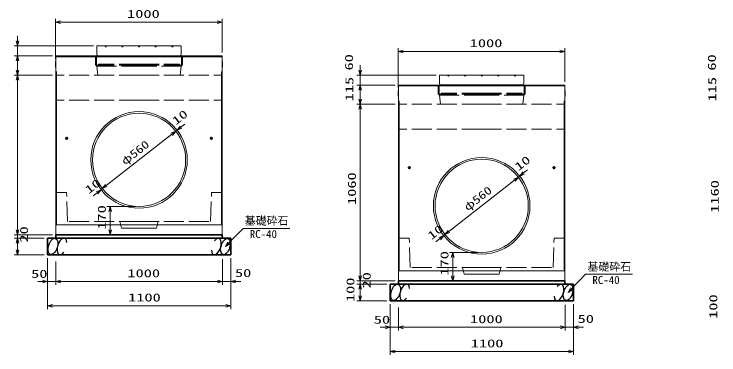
# Model space of a CAD drawing. Units: millimetres on the paper. Extents: x 0 to 841, y 0 to 594.
# Drawn here: x 380.1 to 591.9, y 168.7 to 271.1 of the extents above; entities that cross this region are included whole.
import ezdxf
from ezdxf.enums import TextEntityAlignment as Align

# ---------------------------------------------------------------- set-up
doc = ezdxf.new("R2010")
doc.units = ezdxf.units.MM
doc.linetypes.add('DASHED', pattern=[7.5, 6, -1.5])
for name, color, linetype, lineweight in [('0-B', 1, 'Continuous', 13), ('D-STR-DIM（寸法）', 7, 'Continuous', 13), ('D-STR-DIM（寸法）2', 7, 'Continuous', 13), ('D-STR-HTXT(基礎砕石-旗)', 7, 'Continuous', 13), ('D-STR-STRF(グリ)', 7, 'Continuous', 25), ('D-STR（構造物）', 1, 'Continuous', 35), ('製品', 1, 'Continuous', 13), ('ｸﾞﾚｰﾁﾝｸﾞ', 1, 'Continuous', 13)]:
    doc.layers.add(name, color=color, linetype=linetype, lineweight=lineweight)
doc.styles.add('ＭＳ ゴシック', font='')
doc.styles.get('ＭＳ ゴシック').set_extended_font_data('MS Gothic')

# ---------------------------------------------------------------- blocks, each defined once
blk = doc.blocks.new('_Open30')
at = {"color": 7, "linetype": 'Continuous', "lineweight": 13}
for p, q in [((-1, 0.2679), (0, 0)), ((0, 0), (-1, -0.2679)), ((0, 0), (-1, 0))]:
    blk.add_line(p, q, dxfattribs=at)

msp = doc.modelspace()

# ---------------------------------------------------------------- linework, layer by layer
at = {"layer": '0-B'}
for centre, radius, start, end in [((417.67, 227.311), 14.5, 90, 270), ((417.67, 227.311), 14.5, 270, 90), ((417.67, 227.31), 14, 90, 270), ((417.67, 227.31), 14, 270, 90), ((520.609, 213.525), 14.5, 90, 270), ((520.609, 213.525), 14, 90, 270), ((520.609, 213.525), 14.5, 270, 90), ((520.609, 213.525), 14, 270, 90)]:
    msp.add_arc(centre, radius, start, end, dxfattribs=at)
at = {"layer": 'D-STR-DIM（寸法）'}
for p, q in [((381.138, 206.311), (381.138, 207.811)), ((389.22, 204.811), (380.138, 204.811)), ((389.22, 203.811), (380.138, 203.811)), ((389.22, 203.811), (380.138, 203.811)), ((381.138, 204.811), (381.138, 203.811)), ((381.138, 202.311), (381.138, 200.811)), ((381.138, 202.311), (381.138, 200.311)), ((389.22, 198.811), (380.138, 198.811)), ((442.72, 197.54), (442.72, 189.807)), ((442.72, 197.54), (442.72, 189.807)), ((445.22, 197.54), (445.22, 189.807)), ((392.72, 196.793), (392.72, 189.807)), ((392.72, 195.793), (392.72, 189.807)), ((484.077, 192.525), (484.077, 194.025)), ((392.72, 190.807), (390.22, 190.807)), ((394.22, 190.807), (395.72, 190.807)), ((394.22, 190.807), (441.22, 190.807)), ((441.22, 190.807), (439.72, 190.807)), ((445.22, 190.807), (442.72, 190.807)), ((446.72, 190.807), (448.22, 190.807)), ((492.159, 191.025), (483.077, 191.025)), ((484.077, 191.025), (484.077, 190.025)), ((492.159, 190.025), (483.077, 190.025)), ((492.159, 190.025), (483.077, 190.025)), ((484.077, 188.525), (484.077, 187.025)), ((484.077, 188.525), (484.077, 186.525)), ((492.159, 185.025), (483.077, 185.025)), ((495.659, 183.007), (495.659, 176.022)), ((545.659, 183.755), (545.659, 176.022)), ((545.659, 183.755), (545.659, 176.022)), ((548.159, 183.755), (548.159, 176.022)), ((495.659, 182.007), (495.659, 176.022)), ((495.659, 177.022), (493.159, 177.022)), ((497.159, 177.022), (498.659, 177.022)), ((497.159, 177.022), (544.159, 177.022)), ((544.159, 177.022), (542.659, 177.022)), ((548.159, 177.022), (545.659, 177.022)), ((549.659, 177.022), (551.159, 177.022))]:
    msp.add_line(p, q, dxfattribs=at)
at = {"layer": 'D-STR-DIM（寸法）2'}
for p, q in [((390.22, 197.54), (390.22, 189.807)), ((392.72, 195.793), (392.72, 189.807)), ((388.72, 190.807), (387.22, 190.807)), ((392.72, 190.807), (390.22, 190.807)), ((394.22, 190.807), (395.72, 190.807)), ((493.159, 183.755), (493.159, 176.022)), ((495.659, 182.007), (495.659, 176.022)), ((491.659, 177.022), (490.159, 177.022)), ((495.659, 177.022), (493.159, 177.022)), ((497.159, 177.022), (498.659, 177.022))]:
    msp.add_line(p, q, dxfattribs=at)
at = {"layer": 'D-STR-HTXT(基礎砕石-旗)'}
for points in [[(463.012, 206.762), (448.908, 206.762), (444.684, 202.368)], [(565.951, 192.977), (551.847, 192.977), (547.624, 188.583)]]:
    msp.add_lwpolyline(points, dxfattribs=at)
at = {"layer": 'D-STR-STRF(グリ)'}
for centre, major_axis in [((391.795, 201.334), (0.79, 2.421)), ((443.645, 201.287), (-0.79, -2.421)), ((494.735, 187.549), (0.79, 2.421)), ((546.584, 187.502), (-0.79, -2.421))]:
    msp.add_ellipse(centre, major_axis=major_axis, ratio=0.5139, dxfattribs=at)
for centre, start_param, end_param in [((394.536, 201.334), 5.3575563, 10.3750652), ((440.904, 201.287), 2.2159636, 7.2334726), ((497.475, 187.549), 5.3575563, 10.3750652), ((543.844, 187.502), 2.2159636, 7.2334726)]:
    msp.add_ellipse(centre, major_axis=(0.79, 2.421), ratio=0.5139, start_param=start_param, end_param=end_param, dxfattribs=at)
at = {"layer": 'D-STR（構造物）', "lineweight": 13}
for p, q in [((392.62, 257.816), (392.62, 269.714)), ((442.62, 259.566), (442.62, 269.714)), ((394.12, 268.714), (441.12, 268.714)), ((381.138, 263.066), (381.138, 264.566)), ((403.995, 261.566), (380.138, 261.566)), ((381.138, 261.566), (381.138, 258.566)), ((495.559, 249.031), (495.559, 260.929)), ((545.559, 250.781), (545.559, 260.929)), ((391.72, 258.566), (380.138, 258.566)), ((391.72, 258.566), (380.138, 258.566)), ((497.059, 259.929), (544.059, 259.929)), ((381.138, 254.311), (381.138, 257.066)), ((381.138, 257.066), (381.138, 255.566)), ((484.077, 254.281), (484.077, 255.781)), ((391.72, 252.811), (380.138, 252.811)), ((391.72, 252.811), (380.138, 252.811)), ((506.934, 252.781), (483.077, 252.781)), ((484.077, 252.781), (484.077, 249.781)), ((381.138, 206.311), (381.138, 251.311)), ((494.659, 249.781), (483.077, 249.781)), ((494.659, 249.781), (483.077, 249.781)), ((484.077, 245.525), (484.077, 248.281)), ((484.077, 248.281), (484.077, 246.781)), ((494.659, 244.025), (483.077, 244.025)), ((494.659, 244.025), (483.077, 244.025)), ((484.077, 192.525), (484.077, 242.525)), ((430.27, 237.171), (431.452, 238.096)), ((428.695, 235.939), (429.089, 236.247)), ((407.826, 219.607), (427.514, 235.014)), ((427.514, 235.014), (426.333, 234.09)), ((531.635, 222.153), (532.029, 222.461)), ((533.21, 223.386), (534.391, 224.31)), ((407.826, 219.607), (409.007, 220.531)), ((510.765, 205.822), (530.454, 221.229)), ((530.454, 221.229), (529.272, 220.304)), ((406.645, 218.682), (406.251, 218.374)), ((405.07, 217.45), (403.888, 216.525)), ((416.67, 213.31), (407.953, 213.31)), ((408.953, 211.811), (408.953, 206.311)), ((510.765, 205.822), (511.947, 206.746)), ((391.72, 204.811), (380.138, 204.811)), ((416.67, 204.811), (407.953, 204.811)), ((508.009, 203.665), (506.828, 202.74)), ((509.584, 204.897), (509.19, 204.589)), ((519.609, 199.525), (510.893, 199.525)), ((390.22, 197.811), (390.22, 182.524)), ((445.22, 197.811), (445.22, 182.524)), ((511.893, 198.025), (511.893, 192.525)), ((494.659, 191.025), (483.077, 191.025)), ((519.609, 191.025), (510.893, 191.025)), ((391.72, 183.524), (443.72, 183.524)), ((493.159, 184.025), (493.159, 168.739)), ((548.159, 184.025), (548.159, 168.739)), ((494.659, 169.739), (546.659, 169.739))]:
    msp.add_line(p, q, dxfattribs=at)
at = {"layer": 'D-STR（構造物）'}
for p, q in [((390.22, 203.811), (445.22, 203.811)), ((390.22, 203.811), (390.22, 198.811)), ((390.22, 203.811), (445.22, 203.811)), ((417.67, 204.811), (392.72, 204.811)), ((392.72, 204.811), (392.72, 203.811)), ((392.72, 204.811), (442.62, 204.811)), ((417.67, 204.811), (442.62, 204.811)), ((442.62, 204.811), (442.62, 203.811)), ((445.22, 203.811), (445.22, 198.811)), ((390.22, 198.811), (445.22, 198.811)), ((520.609, 191.025), (495.659, 191.025)), ((495.659, 191.025), (495.659, 190.025)), ((495.659, 191.025), (545.56, 191.025)), ((520.609, 191.025), (545.56, 191.025)), ((545.56, 191.025), (545.56, 190.025)), ((493.159, 190.025), (548.159, 190.025)), ((493.159, 190.025), (493.159, 185.025)), ((493.159, 190.025), (548.159, 190.025)), ((548.159, 190.025), (548.159, 185.025)), ((493.159, 185.025), (548.159, 185.025))]:
    msp.add_line(p, q, dxfattribs=at)
at = {"layer": '製品'}
for p, q in [((392.72, 258.566), (392.72, 204.811)), ((417.67, 258.566), (392.72, 258.566)), ((417.67, 258.566), (442.62, 258.566)), ((442.62, 258.566), (442.62, 204.811)), ((392.72, 256.916), (392.62, 256.816)), ((392.62, 256.816), (392.62, 255.316)), ((392.72, 258.316), (417.67, 258.316)), ((442.62, 258.316), (417.67, 258.316)), ((442.62, 256.916), (442.72, 256.816)), ((442.72, 256.816), (442.72, 255.316)), ((392.62, 255.316), (392.72, 255.216)), ((442.72, 255.316), (442.62, 255.216)), ((392.87, 253.891), (392.87, 207.811)), ((442.47, 253.891), (442.47, 207.811)), ((495.659, 248.131), (495.559, 248.031)), ((495.559, 248.031), (495.559, 246.531)), ((495.659, 249.781), (495.659, 191.025)), ((520.609, 249.781), (495.659, 249.781)), ((495.659, 249.531), (520.609, 249.531)), ((520.609, 249.781), (545.559, 249.781)), ((545.559, 249.531), (520.609, 249.531)), ((545.559, 249.781), (545.56, 191.025)), ((545.559, 248.131), (545.659, 248.031)), ((545.659, 248.031), (545.659, 246.531)), ((495.559, 246.531), (495.659, 246.431)), ((545.659, 246.531), (545.559, 246.431)), ((495.81, 245.105), (495.81, 194.025)), ((545.409, 245.105), (545.409, 194.025)), ((395.52, 233.811), (396.42, 233.811)), ((395.97, 234.26), (395.97, 233.36)), ((439.82, 233.811), (438.92, 233.811)), ((439.37, 234.26), (439.37, 233.36)), ((498.46, 225.025), (499.359, 225.025)), ((498.91, 225.475), (498.91, 224.575)), ((542.759, 225.025), (541.859, 225.025)), ((542.309, 225.475), (542.309, 224.575)), ((392.72, 207.811), (417.67, 207.811)), ((442.62, 207.811), (417.67, 207.811)), ((392.72, 204.811), (417.67, 204.811)), ((392.72, 204.811), (417.67, 204.811)), ((442.62, 204.811), (417.67, 204.811)), ((442.62, 204.811), (417.67, 204.811)), ((495.659, 194.025), (520.609, 194.025)), ((545.56, 194.025), (520.609, 194.025)), ((495.659, 191.025), (520.609, 191.025)), ((495.659, 191.025), (520.609, 191.025)), ((545.56, 191.025), (520.609, 191.025)), ((545.56, 191.025), (520.61, 191.025))]:
    msp.add_line(p, q, dxfattribs=at)
at = {"layer": '製品', "linetype": 'DASHED'}
for p, q in [((405.27, 252.811), (405.041, 255.516)), ((430.07, 252.811), (430.299, 255.516)), ((417.67, 252.811), (392.72, 252.811)), ((417.67, 252.811), (442.62, 252.811)), ((508.209, 244.025), (507.981, 246.731)), ((533.009, 244.025), (533.238, 246.731)), ((417.67, 245.304), (392.72, 245.304)), ((417.67, 245.304), (442.62, 245.304)), ((520.609, 244.025), (495.659, 244.025)), ((520.609, 244.025), (545.559, 244.025)), ((520.609, 236.519), (495.659, 236.519)), ((520.609, 236.519), (545.559, 236.519)), ((395.902, 217.561), (392.72, 217.561)), ((396.22, 208.811), (395.902, 217.561)), ((439.12, 208.811), (439.438, 217.561)), ((439.438, 217.561), (442.62, 217.561)), ((417.67, 208.811), (396.22, 208.811)), ((412.42, 206.811), (411.92, 208.811)), ((417.67, 208.811), (439.12, 208.811)), ((422.92, 206.811), (423.42, 208.811)), ((417.67, 206.811), (412.42, 206.811)), ((417.67, 206.811), (422.92, 206.811)), ((498.841, 203.775), (495.659, 203.775)), ((499.159, 195.025), (498.841, 203.775)), ((542.059, 195.025), (542.378, 203.775)), ((542.378, 203.775), (545.56, 203.775)), ((520.609, 195.025), (499.159, 195.025)), ((515.359, 193.025), (514.859, 195.025)), ((520.609, 195.025), (542.059, 195.025)), ((525.86, 193.025), (526.36, 195.025)), ((520.609, 193.025), (515.359, 193.025)), ((520.609, 193.025), (525.86, 193.025))]:
    msp.add_line(p, q, dxfattribs=at)
at = {"layer": '製品'}
for centre, radius in [((395.97, 233.811), 0.35), ((395.97, 233.811), 0.3), ((439.37, 233.811), 0.35), ((439.37, 233.811), 0.3), ((498.91, 225.025), 0.35), ((498.91, 225.025), 0.3), ((542.309, 225.025), 0.35), ((542.309, 225.025), 0.3)]:
    msp.add_circle(centre, radius, dxfattribs=at)
at = {"layer": 'ｸﾞﾚｰﾁﾝｸﾞ'}
for p, q in [((404.995, 261.566), (417.67, 261.566)), ((404.995, 261.566), (404.995, 259.026)), ((430.345, 261.566), (417.67, 261.566)), ((430.345, 261.566), (430.345, 259.026)), ((405.405, 258.616), (417.67, 258.616)), ((429.935, 258.616), (417.67, 258.616)), ((507.934, 252.781), (520.609, 252.781)), ((507.934, 252.781), (507.934, 250.241)), ((533.284, 252.781), (520.609, 252.781)), ((533.284, 252.781), (533.284, 250.241)), ((508.344, 249.831), (520.609, 249.831)), ((532.874, 249.831), (520.609, 249.831))]:
    msp.add_line(p, q, dxfattribs=at)
at = {"layer": 'ｸﾞﾚｰﾁﾝｸﾞ', "linetype": 'DASHED'}
for p, q in [((404.57, 255.816), (404.57, 258.566)), ((404.87, 258.566), (404.87, 255.516)), ((430.47, 258.566), (430.47, 255.516)), ((430.77, 255.816), (430.77, 258.566)), ((417.67, 255.816), (404.57, 255.816)), ((404.87, 255.516), (417.67, 255.516)), ((405.538, 256.116), (405.538, 255.816)), ((417.67, 256.116), (405.538, 256.116)), ((417.67, 256.116), (429.803, 256.116)), ((417.67, 255.816), (430.77, 255.816)), ((430.47, 255.516), (417.67, 255.516)), ((429.803, 256.116), (429.803, 255.816)), ((507.509, 247.031), (507.509, 249.781)), ((507.809, 249.781), (507.809, 246.731)), ((533.409, 249.781), (533.409, 246.731)), ((533.709, 247.031), (533.709, 249.781)), ((520.609, 247.031), (507.509, 247.031)), ((507.809, 246.731), (520.609, 246.731)), ((508.477, 247.331), (508.477, 247.031)), ((520.609, 247.331), (508.477, 247.331)), ((520.609, 247.331), (532.742, 247.331)), ((520.609, 247.031), (533.709, 247.031)), ((533.409, 246.731), (520.609, 246.731)), ((532.742, 247.331), (532.742, 247.031))]:
    msp.add_line(p, q, dxfattribs=at)
at = {"layer": 'ｸﾞﾚｰﾁﾝｸﾞ'}
for centre in [(407.67, 261.416), (412.67, 261.416), (417.67, 261.416), (422.67, 261.416), (427.67, 261.416), (510.609, 252.631), (515.609, 252.631), (520.609, 252.631), (525.61, 252.631), (530.609, 252.631)]:
    msp.add_circle(centre, 0.15, dxfattribs=at)
for centre, start, end in [((405.405, 259.026), 180, 270), ((429.935, 259.026), 270, 360), ((508.344, 250.241), 180, 270), ((532.874, 250.241), 270, 360)]:
    msp.add_arc(centre, 0.41, start, end, dxfattribs=at)

# ---------------------------------------------------------------- block references
at = {"layer": 'D-STR-DIM（寸法）', "xscale": 1.5, "yscale": 1.5}
for p, rotation in [((381.138, 204.811), 270), ((381.138, 203.811), 90), ((381.138, 203.811), 90), ((381.138, 198.811), 270), ((392.72, 190.807), 180), ((392.72, 190.807), 180), ((445.22, 190.807), 180), ((484.077, 191.025), 270), ((484.077, 190.025), 90), ((484.077, 190.025), 90), ((484.077, 185.025), 270), ((495.659, 177.022), 180), ((495.659, 177.022), 180), ((548.159, 177.022), 180)]:
    msp.add_blockref('_Open30', p, dxfattribs=dict(at, rotation=rotation))
for p in [(442.72, 190.807), (442.72, 190.807), (545.659, 177.022), (545.659, 177.022)]:
    msp.add_blockref('_Open30', p, dxfattribs=at)
at = {"layer": 'D-STR-DIM（寸法）2', "xscale": 1.5, "yscale": 1.5}
for p in [(390.22, 190.807), (493.159, 177.022)]:
    msp.add_blockref('_Open30', p, dxfattribs=at)
at = {"layer": 'D-STR-DIM（寸法）2', "xscale": 1.5, "yscale": 1.5, "rotation": 180}
for p in [(392.72, 190.807), (495.659, 177.022)]:
    msp.add_blockref('_Open30', p, dxfattribs=at)
at = {"layer": 'D-STR-HTXT(基礎砕石-旗)', "xscale": 1.5, "yscale": 1.5, "rotation": 226.12857}
for p in [(443.645, 201.287), (546.584, 187.502)]:
    msp.add_blockref('_Open30', p, dxfattribs=at)
at = {"layer": 'D-STR（構造物）', "xscale": 1.5, "yscale": 1.5}
for p, rotation in [((392.62, 268.714), 180), ((381.138, 261.566), 270), ((381.138, 258.566), 90), ((381.138, 258.566), 90), ((495.559, 259.929), 180), ((381.138, 252.811), 270), ((484.077, 252.781), 270), ((381.138, 252.811), 90), ((484.077, 249.781), 90), ((484.077, 249.781), 90), ((484.077, 244.025), 270), ((484.077, 244.025), 90), ((429.089, 236.247), 218.04545), ((428.695, 235.939), 38.04545), ((428.695, 235.939), 38.04545), ((531.635, 222.153), 38.04545), ((531.635, 222.153), 38.04545), ((532.029, 222.461), 218.04545), ((406.251, 218.374), 38.04545), ((406.645, 218.682), 218.04545), ((406.645, 218.682), 218.04545), ((408.953, 213.31), 90), ((381.138, 204.811), 270), ((408.953, 204.811), 270), ((509.584, 204.897), 218.04545), ((509.584, 204.897), 218.04545), ((509.19, 204.589), 38.04545), ((511.893, 199.525), 90), ((484.077, 191.025), 270), ((511.893, 191.025), 270), ((390.22, 183.524), 180), ((493.159, 169.739), 180)]:
    msp.add_blockref('_Open30', p, dxfattribs=dict(at, rotation=rotation))
for p in [(442.62, 268.714), (545.559, 259.929), (445.22, 183.524), (548.159, 169.739)]:
    msp.add_blockref('_Open30', p, dxfattribs=at)

# ---------------------------------------------------------------- texts
at = {"layer": 'D-STR-DIM（寸法）', "style": 'ＭＳ ゴシック', "width": 1.5}
for s, p in [('20', (385.038, 202.479)), ('20', (487.978, 188.694)), ('100', (483.09, 184.613)), ('100', (592.107, 179.566))]:
    msp.add_text(s, height=2.405, rotation=90, dxfattribs=at).set_placement(p, align=Align.BOTTOM_LEFT)
for s, p in [('1000', (414.178, 191.345)), ('50', (446.494, 191.422)), ('1000', (517.118, 177.56)), ('50', (549.433, 177.636))]:
    msp.add_text(s, height=2.405, dxfattribs=at).set_placement(p, align=Align.BOTTOM_LEFT)
at = {"layer": 'D-STR-DIM（寸法）2', "style": 'ＭＳ ゴシック', "width": 1.5}
for p in [(385.256, 191.173), (488.196, 177.387)]:
    msp.add_text('50', height=2.405, dxfattribs=at).set_placement(p, align=Align.BOTTOM_LEFT)
at = {"layer": 'D-STR-HTXT(基礎砕石-旗)', "style": 'ＭＳ ゴシック'}
for s, p in [('基礎砕石', (449.444, 207.096)), ('RC-40', (450.932, 203.111)), ('基礎砕石', (552.383, 193.311)), ('RC-40', (553.871, 189.326))]:
    msp.add_text(s, height=2.405, dxfattribs=at).set_placement(p, align=Align.BOTTOM_LEFT)
at = {"layer": 'D-STR（構造物）', "style": 'ＭＳ ゴシック', "width": 1.5}
for s, p in [('1000', (414.078, 269.252)), ('1000', (517.018, 260.466)), ('1100', (414.387, 184.062)), ('1100', (517.326, 170.276))]:
    msp.add_text(s, height=2.405, dxfattribs=at).set_placement(p, align=Align.BOTTOM_LEFT)
at = {"layer": 'D-STR（構造物）', "style": 'ＭＳ ゴシック'}
for s, rotation, width, p in [('60', 90, 1.5, (482.66, 254.188)), ('60', 90, 1.5, (591.678, 254.141)), ('115', 90, 1.5, (482.769, 244.926)), ('115', 90, 1.5, (591.787, 244.879)), ('10', 38.045, 1.5, (429.182, 237.099)), ('φ560', 38.045, 1.3, (413.893, 225.037)), ('10', 38.045, 1.5, (532.122, 223.314)), ('1060', 90, 1.5, (483.54, 213.775)), ('10', 38.045, 1.5, (403.018, 216.38)), ('1160', 90, 1.5, (592.557, 211.436)), ('φ560', 38.045, 1.3, (516.833, 211.252)), ('170', 90, 1.5, (408.416, 206.352)), ('10', 38.045, 1.5, (505.957, 202.594)), ('170', 90, 1.5, (511.355, 192.567))]:
    msp.add_text(s, height=2.405, rotation=rotation, dxfattribs=dict(at, width=width)).set_placement(p, align=Align.BOTTOM_LEFT)

doc.saveas('drawing.dxf')
